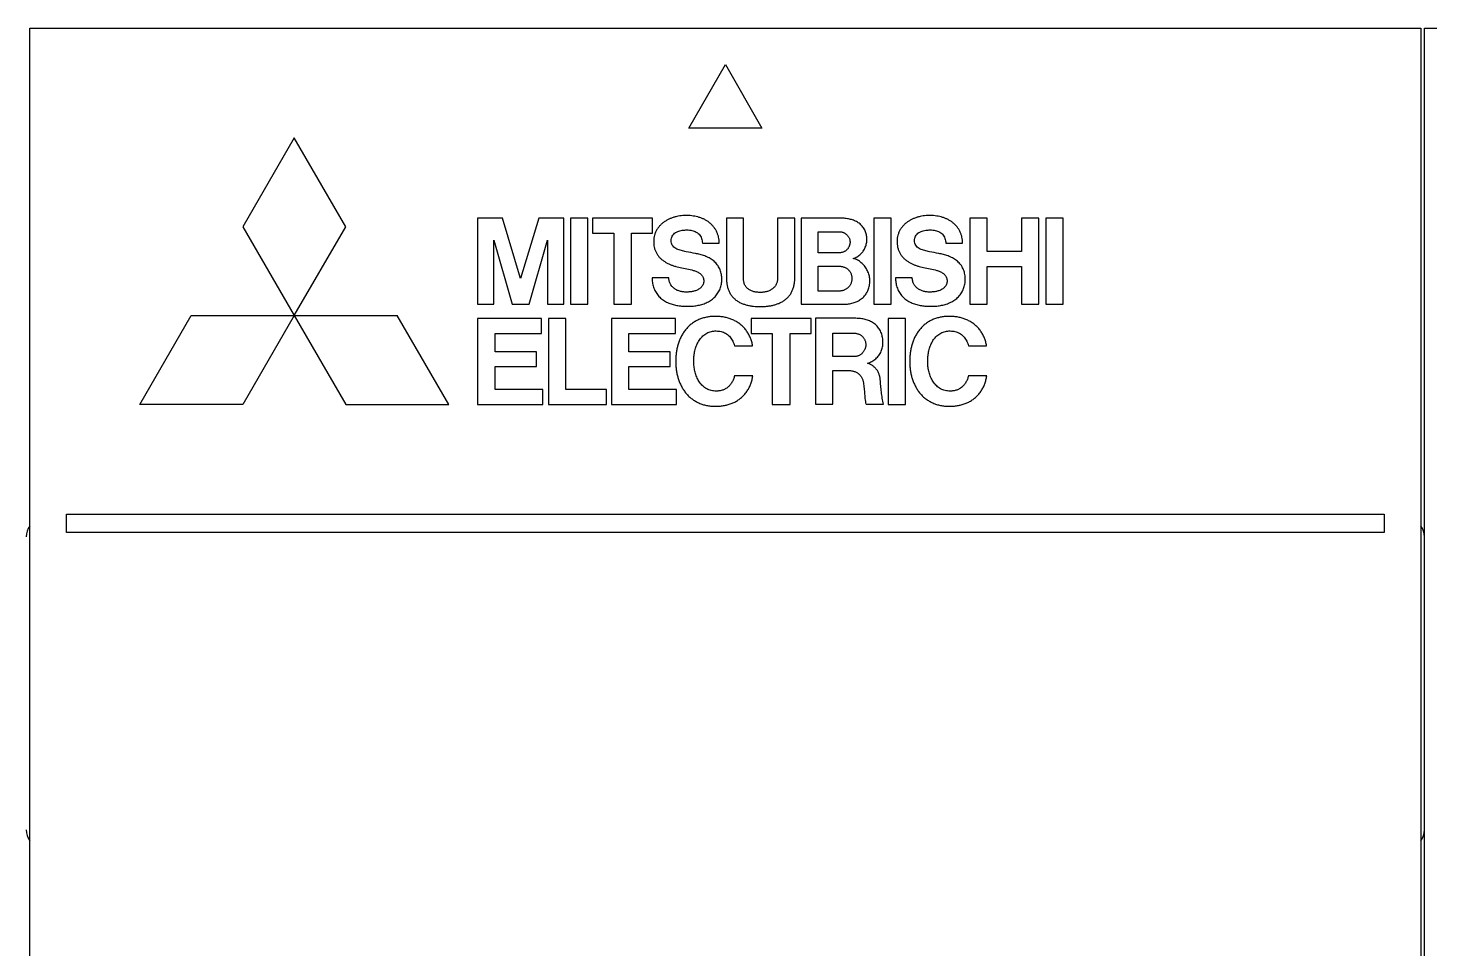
# Model space of a CAD drawing. Extents: x 147 to 432, y 261 to 358.
# Drawn here: x 211.81 to 250.1, y 311.02 to 336.18 of the extents above; entities that cross this region are included whole.
import ezdxf

# ---------------------------------------------------------------- set-up
doc = ezdxf.new("R2010")
doc.units = 0
doc.header["$MEASUREMENT"] = 0
doc.layers.get('0').update_dxf_attribs({"linetype": 'CONTINUOUS'})

msp = doc.modelspace()

# ---------------------------------------------------------------- linework, layer by layer
at = {"color": 7, "linetype": 'Continuous'}
for p, q in [((219.07804, 333.17896), (217.67037, 330.75086)), ((220.4857, 330.75086), (219.07804, 333.17896)), ((224.76865, 330.98513), (224.08721, 330.98513)), ((224.08721, 330.98513), (224.08721, 328.63488)), ((225.26267, 329.33561), (224.76865, 330.98513)), ((225.75601, 330.98513), (225.26267, 329.33561)), ((226.43814, 330.98513), (225.75601, 330.98513)), ((226.43814, 328.63488), (226.43814, 330.98513)), ((227.10167, 330.98513), (226.62693, 330.98513)), ((226.62693, 330.98513), (226.62693, 328.63488)), ((227.10167, 328.63488), (227.10167, 330.98513)), ((228.86624, 330.98513), (227.22845, 330.98513)), ((227.22845, 330.98513), (227.22845, 330.57792)), ((228.86624, 330.57792), (228.86624, 330.98513)), ((231.35085, 330.98513), (230.88369, 330.98513)), ((230.88369, 330.98513), (230.88369, 329.37006)), ((231.35085, 329.32666), (231.35085, 330.98513)), ((232.75438, 330.98513), (232.27896, 330.98513)), ((232.27896, 330.98513), (232.27896, 329.32666)), ((232.75438, 329.37006), (232.75438, 330.98513)), ((233.98566, 330.98513), (232.92181, 330.98513)), ((232.92181, 330.98513), (232.92181, 328.63488)), ((235.3885, 330.98513), (234.91376, 330.98513)), ((234.91376, 330.98513), (234.91376, 328.63488)), ((235.3885, 328.63488), (235.3885, 330.98513)), ((238.00401, 330.98513), (237.53686, 330.98513)), ((237.53686, 330.98513), (237.53686, 328.63488)), ((238.00401, 330.06873), (238.00401, 330.98513)), ((239.41581, 330.98513), (238.94866, 330.98513)), ((238.94866, 330.98513), (238.94866, 330.06873)), ((239.41581, 328.63488), (239.41581, 330.98513)), ((240.08761, 330.98513), (239.61219, 330.98513)), ((239.61219, 330.98513), (239.61219, 328.63488)), ((240.08761, 328.63488), (240.08761, 330.98513)), ((217.67037, 330.75086), (219.07804, 328.32344)), ((219.07804, 328.32344), (220.4857, 330.75086)), ((227.22845, 330.57792), (227.80447, 330.57792)), ((227.80447, 330.57792), (227.80447, 328.63488)), ((228.28953, 328.63488), (228.28953, 330.57792)), ((228.28953, 330.57792), (228.86624, 330.57792)), ((233.39379, 330.03704), (233.39379, 330.61168)), ((233.39379, 330.61168), (233.98634, 330.61168)), ((224.53231, 330.38223), (225.03323, 328.63488)), ((224.53231, 328.63488), (224.53231, 330.38223)), ((225.49212, 328.63488), (225.99303, 330.38223)), ((225.99303, 330.38223), (225.99303, 328.63488)), ((230.22637, 330.30369), (230.68732, 330.30369)), ((236.8754, 330.30369), (237.33636, 330.30369)), ((233.95947, 330.03704), (233.39379, 330.03704)), ((238.94866, 330.06873), (238.00401, 330.06873)), ((233.39379, 328.9911), (233.39379, 329.67186)), ((233.39379, 329.67186), (233.94569, 329.67186)), ((238.00401, 328.63488), (238.00401, 329.66083)), ((238.00401, 329.66083), (238.94866, 329.66083)), ((238.94866, 329.66083), (238.94866, 328.63488)), ((229.31273, 329.35766), (228.85453, 329.35766)), ((233.9512, 328.9911), (233.39379, 328.9911)), ((235.96176, 329.35766), (235.50425, 329.35766)), ((224.08721, 328.63488), (224.53231, 328.63488)), ((225.03323, 328.63488), (225.49212, 328.63488)), ((225.99303, 328.63488), (226.43814, 328.63488)), ((226.62693, 328.63488), (227.10167, 328.63488)), ((227.80447, 328.63488), (228.28953, 328.63488)), ((232.92181, 328.63488), (234.09314, 328.63488)), ((234.91376, 328.63488), (235.3885, 328.63488)), ((237.53686, 328.63488), (238.00401, 328.63488)), ((238.94866, 328.63488), (239.41581, 328.63488)), ((239.61219, 328.63488), (240.08761, 328.63488)), ((214.85573, 325.89603), (216.2634, 328.32344)), ((216.2634, 328.32344), (221.89337, 328.32344)), ((219.07804, 328.32344), (217.67037, 325.89603)), ((219.07804, 328.32344), (220.4857, 325.89603)), ((223.30104, 325.89603), (221.89337, 328.32344)), ((225.83318, 328.24421), (224.08721, 328.24421)), ((224.08721, 328.24421), (224.08721, 325.89603)), ((225.83318, 327.837), (225.83318, 328.24421)), ((226.4974, 328.24421), (226.01991, 328.24421)), ((226.01991, 328.24421), (226.01991, 325.89603)), ((226.4974, 326.30255), (226.4974, 328.24421)), ((229.49187, 328.24421), (227.74521, 328.24421)), ((227.74521, 328.24421), (227.74521, 325.89603)), ((229.49187, 327.837), (229.49187, 328.24421)), ((233.19948, 328.24421), (231.56169, 328.24421)), ((231.56169, 328.24421), (231.56169, 327.837)), ((233.19948, 327.837), (233.19948, 328.24421)), ((234.39149, 328.24834), (233.31593, 328.24834)), ((233.31593, 328.24834), (233.31593, 325.89879)), ((235.77573, 328.24421), (235.3003, 328.24421)), ((235.3003, 328.24421), (235.3003, 325.89603)), ((235.77573, 325.89603), (235.77573, 328.24421)), ((224.5647, 327.33677), (224.5647, 327.837)), ((224.5647, 327.837), (225.83318, 327.837)), ((228.2227, 327.33677), (228.2227, 327.837)), ((228.2227, 327.837), (229.49187, 327.837)), ((231.56169, 327.837), (232.13771, 327.837)), ((232.13771, 327.837), (232.13771, 325.89603)), ((232.62278, 325.89603), (232.62278, 327.837)), ((232.62278, 327.837), (233.19948, 327.837)), ((233.79342, 327.20241), (233.79342, 327.84113)), ((233.79342, 327.84113), (234.36875, 327.84113)), ((231.10624, 327.50007), (231.60096, 327.50007)), ((237.4969, 327.50007), (237.9923, 327.50007)), ((225.69193, 327.33677), (224.5647, 327.33677)), ((225.69193, 326.92887), (225.69193, 327.33677)), ((229.35062, 327.33677), (228.2227, 327.33677)), ((229.35062, 326.92887), (229.35062, 327.33677)), ((234.38253, 327.20241), (233.79342, 327.20241)), ((224.5647, 326.92887), (225.69193, 326.92887)), ((224.5647, 326.30255), (224.5647, 326.92887)), ((228.2227, 326.92887), (229.35062, 326.92887)), ((228.2227, 326.30255), (228.2227, 326.92887)), ((233.79342, 325.89879), (233.79342, 326.82414)), ((233.79342, 326.82414), (234.19856, 326.82414)), ((231.60372, 326.67462), (231.10624, 326.67462)), ((237.99506, 326.67462), (237.4969, 326.67462)), ((225.86625, 326.30255), (224.5647, 326.30255)), ((225.86625, 325.89603), (225.86625, 326.30255)), ((227.60947, 326.30255), (226.4974, 326.30255)), ((227.60947, 325.89603), (227.60947, 326.30255)), ((229.52426, 326.30255), (228.2227, 326.30255)), ((229.52426, 325.89603), (229.52426, 326.30255)), ((217.67037, 325.89603), (214.85573, 325.89603)), ((220.4857, 325.89603), (223.30104, 325.89603)), ((224.08721, 325.89603), (225.86625, 325.89603)), ((226.01991, 325.89603), (227.60947, 325.89603)), ((227.74521, 325.89603), (229.52426, 325.89603)), ((232.13771, 325.89603), (232.62278, 325.89603)), ((233.31593, 325.89879), (233.79342, 325.89879)), ((234.69741, 325.89879), (235.17766, 325.89879)), ((235.3003, 325.89603), (235.77573, 325.89603)), ((212.85568, 322.3965), (212.85568, 322.89604)), ((212.85568, 322.89604), (248.85538, 322.89604)), ((248.85538, 322.89604), (248.85538, 322.3965)), ((248.85538, 322.3965), (212.85568, 322.3965))]:
    msp.add_line(p, q, dxfattribs=at)
for points in [[(211.85553, 336.17723), (249.85553, 336.17723)], [(211.85553, 284.77723), (211.85553, 336.17723)], [(249.85553, 336.17723), (249.85553, 284.77723)], [(249.95553, 284.77723), (249.95553, 336.17723)], [(249.95553, 336.17723), (431.90553, 336.17723)], [(229.85553, 333.44518), (230.85553, 335.17723)], [(230.85553, 335.17723), (231.85553, 333.44518)], [(231.85553, 333.44518), (229.85553, 333.44518)]]:
    msp.add_lwpolyline(points, dxfattribs=at)
for points in [[(230.68732, 330.30369, 0.028317), (230.682614, 330.386569, 0.028749), (230.668502, 330.468399, 0.029155), (230.645039, 330.548043, 0.029498), (230.612418, 330.624395, 0.02973), (230.57099, 330.696349, 0.029705), (230.521323, 330.762884, 0.029075), (230.464196, 330.823138, 0.028051), (230.400555, 330.87647, 0.026727), (230.331463, 330.922527, 0.02484), (230.257991, 330.96123, 0.02299), (230.18115, 330.992737, 0.02109), (230.101831, 331.017363, 0.018973), (230.020798, 331.035547, 0.016732), (229.938659, 331.04791, 0.015876), (229.855889, 331.054935, 0.015611), (229.772843, 331.056739, 0.016737), (229.689846, 331.053234, 0.018685), (229.607508, 331.043871, 0.018678), (229.525917, 331.028336, 0.019053), (229.445717, 331.006728, 0.020208), (229.367464, 330.978901, 0.021642), (229.291812, 330.944636, 0.02339), (229.219543, 330.90372, 0.025577), (229.151625, 330.855942, 0.02798), (229.089203, 330.801188, 0.030391), (229.033595, 330.739534, 0.032675), (228.986189, 330.671385, 0.033755), (228.948231, 330.597557, 0.033986), (228.920644, 330.519258, 0.033283), (228.903811, 330.437973, 0.029914), (228.89738, 330.355198, 0.028491), (228.900499, 330.27221, 0.030994), (228.913519, 330.189636, 0.03391), (228.936936, 330.109994, 0.035332), (228.971169, 330.034372, 0.035061), (229.015731, 329.964336, 0.033273), (229.069443, 329.901039, 0.030169), (229.130738, 329.845034, 0.026596), (229.197992, 329.796327, 0.023147), (229.269757, 329.754534, 0.020027), (229.34486, 329.719064, 0.017509), (229.422413, 329.689322, 0.01485), (229.501727, 329.664664, 0.012903), (229.582292, 329.64438, 0.013535), (229.66344, 329.62845)], [(234.3467, 329.88476, 0.032795), (234.401972, 329.902882, 0.032703), (234.454378, 329.928141, 0.030481), (234.5032, 329.959787, 0.029197), (234.54791, 329.997019, 0.027986), (234.588086, 330.039108, 0.027124), (234.623395, 330.085359, 0.026488), (234.653556, 330.135121, 0.026058), (234.678335, 330.187772, 0.025672), (234.69754, 330.2427, 0.025383), (234.711057, 330.299303, 0.025414), (234.718756, 330.356979, 0.02319), (234.720808, 330.415134, 0.02298), (234.717549, 330.473237, 0.024174), (234.708838, 330.530776, 0.026337), (234.694383, 330.587144, 0.02837), (234.67384, 330.641581, 0.029471), (234.647159, 330.693285, 0.029657), (234.614544, 330.741467, 0.029376), (234.576475, 330.785466, 0.027852), (234.533629, 330.824835, 0.026042), (234.486783, 330.859353, 0.023847), (234.43673, 330.88904, 0.021551), (234.384189, 330.914064, 0.019312), (234.329774, 330.934722, 0.017454), (234.273987, 330.951331, 0.015682), (234.217257, 330.964202, 0.013742), (234.15984, 330.973718, 0.011864), (234.101995, 330.980289, 0.011923), (234.043895, 330.984126, 0.012447), (233.98566, 330.98513)], [(237.33636, 330.30369, 0.028332), (237.331651, 330.386594, 0.028764), (237.317529, 330.468445, 0.029175), (237.294048, 330.54811, 0.029519), (237.2614, 330.624477, 0.02975), (237.219937, 330.696439, 0.029722), (237.17023, 330.762974, 0.029085), (237.11306, 330.823221, 0.028052), (237.049375, 330.876539, 0.026721), (236.980242, 330.922578, 0.024827), (236.906732, 330.961261, 0.022972), (236.829858, 330.992751, 0.021069), (236.750509, 331.017362, 0.018949), (236.669449, 331.035538, 0.016705), (236.587285, 331.047898, 0.015852), (236.504491, 331.054927, 0.015594), (236.421421, 331.056741, 0.016726), (236.338399, 331.053249, 0.018736), (236.255846, 331.043869, 0.018684), (236.174232, 331.028328, 0.019058), (236.094009, 331.00671, 0.020214), (236.015735, 330.97887, 0.021649), (235.940063, 330.944588, 0.023399), (235.867779, 330.903651, 0.025588), (235.799849, 330.855848, 0.027993), (235.73742, 330.801064, 0.030404), (235.681813, 330.739377, 0.032689), (235.634415, 330.671193, 0.033769), (235.596474, 330.597329, 0.033993), (235.568912, 330.518995, 0.033281), (235.55211, 330.43768, 0.029924), (235.545714, 330.354878, 0.028547), (235.54888, 330.271867, 0.030939), (235.561897, 330.189627, 0.033961), (235.585366, 330.109975, 0.035357), (235.619665, 330.034357, 0.035059), (235.664294, 329.964335, 0.033247), (235.718068, 329.901058, 0.030131), (235.779414, 329.845073, 0.026556), (235.846709, 329.79638, 0.023112), (235.918506, 329.754596, 0.019998), (235.993637, 329.719126, 0.017488), (236.071214, 329.689381, 0.014838), (236.150551, 329.664714, 0.012892), (236.231139, 329.64442, 0.013548), (236.31247, 329.62845)], [(228.85453, 329.35766, 0.019308), (228.856755, 329.292294, 0.018983), (228.863974, 329.227263, 0.019943), (228.876193, 329.162978, 0.021639), (228.893705, 329.099945, 0.022715), (228.916739, 329.038713, 0.024019), (228.945731, 328.979195, 0.024243), (228.979914, 328.923416, 0.024646), (229.019386, 328.87125, 0.024204), (229.063758, 328.823178, 0.023623), (229.112528, 328.779578, 0.022356), (229.165099, 328.740633, 0.021074), (229.220853, 328.706403, 0.019408), (229.279197, 328.676791, 0.017853), (229.339585, 328.651602, 0.016265), (229.401551, 328.630588, 0.014741), (229.464705, 328.613452, 0.013406), (229.52872, 328.599893, 0.012134), (229.593349, 328.589619, 0.010957), (229.65838, 328.582336, 0.010088), (229.723655, 328.577795, 0.009239), (229.789062, 328.575779, 0.008683), (229.85451, 328.57609, 0.009541), (229.919901, 328.578782, 0.010473), (229.985125, 328.584088, 0.01146), (230.050052, 328.592245, 0.012617), (230.114511, 328.603517, 0.01381), (230.178284, 328.618177, 0.015185), (230.241103, 328.636505, 0.016697), (230.302621, 328.658795, 0.018238), (230.362433, 328.685325, 0.019869), (230.420049, 328.716327, 0.021452), (230.474905, 328.751985, 0.022865), (230.526389, 328.792353, 0.024091), (230.573848, 328.837381, 0.024674), (230.616326, 328.886381, 0.025273), (230.654016, 328.939851, 0.025267), (230.686122, 328.996848, 0.024683), (230.71237, 329.05677, 0.023952), (230.732678, 329.118959, 0.022831), (230.747086, 329.182777, 0.02172), (230.755756, 329.247621, 0.020336), (230.758949, 329.312968, 0.020399), (230.756885, 329.37837, 0.022595), (230.749216, 329.443339, 0.024765), (230.735439, 329.507291, 0.026813), (230.715137, 329.569475, 0.028101), (230.688148, 329.629058, 0.028362), (230.654596, 329.685208, 0.027967), (230.614927, 329.737217, 0.026547), (230.569836, 329.784608, 0.024488), (230.520139, 329.82715, 0.022289), (230.46668, 329.864866, 0.020005), (230.410224, 329.897936, 0.017704), (230.351437, 329.926654, 0.015476), (230.290867, 329.951423, 0.014514), (230.228922, 329.972528, 0.013213), (230.165902, 329.990132, 0.009122), (230.102151, 330.004897, 0.005123), (230.037998, 330.017855), (229.973671, 330.029905), (229.90932, 330.041813), (229.845016, 330.053981), (229.780823, 330.066717, -0.006138), (229.716882, 330.080657, -0.010425), (229.653438, 330.096691, -0.016828), (229.590944, 330.11607, -0.02677), (229.53036, 330.140731, -0.043027), (229.473806, 330.173508, -0.065856), (229.425512, 330.217843, -0.079447), (229.39229, 330.273897, -0.066727), (229.376659, 330.337239, -0.052289), (229.376236, 330.402579, -0.067546), (229.391223, 330.466076, -0.069472), (229.422941, 330.523083, -0.061906), (229.468513, 330.569822, -0.049644), (229.523343, 330.605356, -0.038636), (229.583581, 330.630774, -0.030454), (229.646754, 330.647713, -0.024574), (229.711414, 330.657646, -0.020545), (229.776709, 330.661762, -0.019813), (229.84213, 330.660696, -0.024938), (229.907704, 330.653749, -0.030134), (229.971596, 330.63976, -0.037114), (230.033025, 330.617363, -0.044982), (230.089951, 330.585254, -0.051947), (230.139595, 330.542788, -0.054955), (230.179039, 330.490731, -0.05237), (230.206441, 330.431428, -0.044573), (230.221699, 330.368305, -0.040118), (230.22637, 330.30369)], [(233.98634, 330.61168, -0.030932), (234.016359, 330.609571, -0.03177), (234.045874, 330.60369, -0.027844), (234.074488, 330.59434, -0.026089), (234.101936, 330.581977, -0.025064), (234.12798, 330.566878, -0.024382), (234.15241, 330.549284, -0.024373), (234.175012, 330.529398, -0.024753), (234.195558, 330.507395, -0.025463), (234.213796, 330.483444, -0.026483), (234.229454, 330.457734, -0.027437), (234.242252, 330.430488, -0.028473), (234.25193, 330.401985, -0.029596), (234.258243, 330.372555, -0.028646), (234.261072, 330.342587, -0.026916), (234.260555, 330.312488, -0.024433), (234.256958, 330.282598, -0.024065), (234.250502, 330.253192, -0.02438), (234.241231, 330.224551, -0.024648), (234.229202, 330.196953, -0.025245), (234.214487, 330.17069, -0.025959), (234.197165, 330.146071, -0.026699), (234.177351, 330.123408, -0.027156), (234.155217, 330.103006, -0.027391), (234.13099, 330.085142, -0.027197), (234.10496, 330.070022, -0.026488), (234.077456, 330.05778, -0.025528), (234.048834, 330.048469, -0.023292), (234.019436, 330.041992, -0.022094), (233.989557, 330.038181, -0.022419), (233.95947, 330.03704)], [(235.50425, 329.35766, 0.019308), (235.506477, 329.292278, 0.018984), (235.513698, 329.227231, 0.019944), (235.525921, 329.16293, 0.021638), (235.543438, 329.099881, 0.022712), (235.566479, 329.038635, 0.023981), (235.595432, 328.979186, 0.024241), (235.629616, 328.923387, 0.024646), (235.669089, 328.871203, 0.024208), (235.713466, 328.823113, 0.023629), (235.762243, 328.779495, 0.022367), (235.814823, 328.740536, 0.021086), (235.870589, 328.706296, 0.019422), (235.928948, 328.676676, 0.017868), (235.989353, 328.651485, 0.016279), (236.051336, 328.630474, 0.014754), (236.114509, 328.613344, 0.01342), (236.178543, 328.599797, 0.012147), (236.243191, 328.589539, 0.010971), (236.308241, 328.582276, 0.010098), (236.373533, 328.577759, 0.009243), (236.438958, 328.575769, 0.008699), (236.504423, 328.576109, 0.009558), (236.569828, 328.578835, 0.010484), (236.635065, 328.584179, 0.011468), (236.700003, 328.592377, 0.012624), (236.764472, 328.603693, 0.013815), (236.82825, 328.618399, 0.015189), (236.891072, 328.636774, 0.016698), (236.95259, 328.659112, 0.018234), (237.012399, 328.68569, 0.019863), (237.070009, 328.716738, 0.021438), (237.124856, 328.752439, 0.022854), (237.176329, 328.792846, 0.024072), (237.223777, 328.83791, 0.024885), (237.266595, 328.887391, 0.02526), (237.304225, 328.940923, 0.025269), (237.336266, 328.997976, 0.024682), (237.362445, 329.057946, 0.023964), (237.382677, 329.120177, 0.022843), (237.397003, 329.184029, 0.021735), (237.405584, 329.248902, 0.020377), (237.40868, 329.31427, 0.020531), (237.406495, 329.379683, 0.022747), (237.398667, 329.44465, 0.024897), (237.384696, 329.508576, 0.026892), (237.364176, 329.570706, 0.028139), (237.336963, 329.630204, 0.028335), (237.303198, 329.686245, 0.027881), (237.26334, 329.73813, 0.02644), (237.218092, 329.785394, 0.024365), (237.168273, 329.827818, 0.022171), (237.114721, 329.865432, 0.019901), (237.058196, 329.898416, 0.017618), (236.999357, 329.927067, 0.015423), (236.938748, 329.951781, 0.01447), (236.876771, 329.972841, 0.013133), (236.813725, 329.990412, 0.009106), (236.749952, 330.005158, 0.005171), (236.685777, 330.01809), (236.621429, 330.030111), (236.557058, 330.042005), (236.492737, 330.054168), (236.428528, 330.066906, -0.006182), (236.364573, 330.080857, -0.010477), (236.301118, 330.096916, -0.016925), (236.23862, 330.116339, -0.026932), (236.178049, 330.141072, -0.043259), (236.121542, 330.173961, -0.065174), (236.073862, 330.217845, -0.079486), (236.040628, 330.273909, -0.066754), (236.024996, 330.337268, -0.052307), (236.024581, 330.402624, -0.067601), (236.03959, 330.466132, -0.06953), (236.071346, 330.523136, -0.061924), (236.116961, 330.569855, -0.049618), (236.171828, 330.605362, -0.038585), (236.232093, 330.630756, -0.030391), (236.295287, 330.647682, -0.024504), (236.359964, 330.657617, -0.020472), (236.425274, 330.661754, -0.019754), (236.490712, 330.660721, -0.025106), (236.556744, 330.653748, -0.030142), (236.620652, 330.639754, -0.037128), (236.682094, 330.617347, -0.045), (236.73903, 330.585222, -0.051967), (236.788677, 330.542736, -0.054969), (236.828116, 330.490655, -0.052376), (236.855506, 330.431328, -0.044487), (236.870729, 330.368305, -0.040116), (236.8754, 330.30369)], [(234.09314, 328.63488, 0.016825), (234.156095, 328.636579, 0.016321), (234.218822, 328.642444, 0.017084), (234.28104, 328.652434, 0.019245), (234.342352, 328.666908, 0.021012), (234.402293, 328.686278, 0.022622), (234.460319, 328.710795, 0.024214), (234.515797, 328.74063, 0.025807), (234.56801, 328.775858, 0.026938), (234.616225, 328.816384, 0.027658), (234.659722, 328.861935, 0.02837), (234.698265, 328.912604, 0.02761), (234.730555, 328.966679, 0.026926), (234.756756, 329.023957, 0.02593), (234.776771, 329.083677, 0.024039), (234.790716, 329.1451, 0.02255), (234.798918, 329.20756, 0.022565), (234.80145, 329.27016, 0.023955), (234.79818, 329.333072, 0.025805), (234.788648, 329.395329, 0.02463), (234.772888, 329.456316, 0.023972), (234.751296, 329.515491, 0.023563), (234.724183, 329.572348, 0.023169), (234.691886, 329.62643, 0.023104), (234.654733, 329.677299, 0.023369), (234.613025, 329.724504, 0.024069), (234.567043, 329.767555, 0.025251), (234.51705, 329.80587, 0.026755), (234.463357, 329.838795, 0.030311), (234.406281, 329.865412, 0.030079), (234.3467, 329.88476)], [(229.66344, 329.62845), (229.709074, 329.62048), (229.754604, 329.611933), (229.800036, 329.60287), (229.845338, 329.593187), (229.890448, 329.582648), (229.935282, 329.570993), (229.979728, 329.557935, -0.011613), (230.023605, 329.54309, -0.015029), (230.066634, 329.525944, -0.020195), (230.108345, 329.505819, -0.026976), (230.147991, 329.481898, -0.035429), (230.184343, 329.453243, -0.044899), (230.215635, 329.419167, -0.050662), (230.239855, 329.379763, -0.048592), (230.255635, 329.336297, -0.042809), (230.263324, 329.290668, -0.041091), (230.263334, 329.244383, -0.05185), (230.254858, 329.19893, -0.04893), (230.237372, 329.156107, -0.045241), (230.212188, 329.117301, -0.040015), (230.180768, 329.083325, -0.034678), (230.144633, 329.054395, -0.029824), (230.105073, 329.030341, -0.025563), (230.063096, 329.010794, -0.021955), (230.019448, 328.995311, -0.01916), (229.974676, 328.983458, -0.016686), (229.929168, 328.974837, -0.014219), (229.884023, 328.969144, -0.013132), (229.837823, 328.965847, -0.012579), (229.791512, 328.964929, -0.013649), (229.74521, 328.966394, -0.016098), (229.699084, 328.970609, -0.018123), (229.653359, 328.977979, -0.01994), (229.608327, 328.988802, -0.022212), (229.564367, 329.003372, -0.02468), (229.521968, 329.021993, -0.027115), (229.481723, 329.044893, -0.029316), (229.44432, 329.072182, -0.031298), (229.410499, 329.103798, -0.032611), (229.380983, 329.139461, -0.032678), (229.356579, 329.178331, -0.032709), (229.3373, 329.220421, -0.031816), (229.323609, 329.26464, -0.029846), (229.315452, 329.310221, -0.029484), (229.312728, 329.35645)], [(230.88369, 329.37006, 0.022961), (230.886805, 329.276532, 0.021654), (230.898231, 329.18359, 0.02607), (230.918309, 329.092139, 0.031601), (230.948819, 329.003661, 0.035604), (230.990896, 328.920072, 0.037957), (231.044579, 328.843861, 0.038436), (231.10957, 328.776548, 0.036453), (231.183908, 328.719712, 0.032352), (231.265351, 328.67359, 0.027682), (231.35175, 328.637562, 0.023428), (231.441385, 328.610502, 0.019764), (231.533021, 328.591272, 0.015994), (231.6258, 328.578641, 0.013572), (231.719186, 328.571398, 0.014639), (231.81318, 328.56942)], [(231.81318, 328.56942, 0.015294), (231.90701, 328.571508, 0.014363), (232.000581, 328.579153, 0.016327), (232.09353, 328.592403, 0.019851), (232.185254, 328.612334, 0.023132), (232.274923, 328.640063, 0.02675), (232.361387, 328.676563, 0.030886), (232.443064, 328.722756, 0.034379), (232.518027, 328.779173, 0.036528), (232.584211, 328.845661, 0.037095), (232.639857, 328.921177, 0.035378), (232.684028, 329.003948, 0.032256), (232.716631, 329.091934, 0.0278), (232.738379, 329.183201, 0.023288), (232.750809, 329.276264, 0.024252), (232.75438, 329.37006)], [(233.94569, 329.67186, -0.019696), (233.98292, 329.670524, -0.01939), (234.019944, 329.666291, -0.021106), (234.056504, 329.659088, -0.023021), (234.092281, 329.648688, -0.024853), (234.1269, 329.634919, -0.02735), (234.160445, 329.617333, -0.028856), (234.191285, 329.596439, -0.030598), (234.219426, 329.572034, -0.031583), (234.244324, 329.544331, -0.031586), (234.265518, 329.513702, -0.030947), (234.282719, 329.480662, -0.029365), (234.295824, 329.445793, -0.02672), (234.304929, 329.40967, -0.024094), (234.310337, 329.372807, -0.023131), (234.312249, 329.335599, -0.023944), (234.310702, 329.298366, -0.027279), (234.305356, 329.2615, -0.027938), (234.295962, 329.225452, -0.028303), (234.282583, 329.190683, -0.028835), (234.26533, 329.157668, -0.028781), (234.244394, 329.126855, -0.028546), (234.220067, 329.098643, -0.028173), (234.192703, 329.073366, -0.027517), (234.162699, 329.051283, -0.026696), (234.13048, 329.03258, -0.025846), (234.096475, 329.017359, -0.024929), (234.061102, 329.00566, -0.023614), (234.024764, 328.997452, -0.022448), (233.987811, 328.992609, -0.022166), (233.9512, 328.9911)], [(236.31247, 329.62845), (236.358083, 329.620498), (236.403592, 329.611967), (236.449003, 329.602919), (236.494284, 329.593249), (236.539373, 329.582722), (236.584185, 329.571078), (236.628608, 329.558028, -0.011648), (236.672462, 329.543186, -0.01508), (236.715464, 329.526038, -0.020279), (236.757143, 329.505901, -0.027089), (236.796746, 329.481956, -0.035575), (236.833038, 329.453262, -0.04502), (236.864246, 329.419142, -0.050666), (236.888364, 329.379704, -0.048435), (236.904053, 329.336228, -0.042578), (236.911686, 329.290614, -0.040945), (236.91168, 329.244352, -0.051819), (236.903208, 329.198922, -0.048871), (236.885738, 329.156118, -0.045194), (236.86058, 329.117322, -0.039987), (236.829194, 329.083347, -0.034671), (236.793095, 329.05441, -0.029834), (236.75357, 329.030346, -0.025586), (236.711624, 329.010787, -0.021986), (236.668005, 328.995294, -0.019193), (236.623258, 328.983435, -0.016721), (236.577775, 328.974812, -0.014501), (236.53184, 328.969043, -0.013161), (236.485659, 328.965799, -0.012591), (236.439371, 328.964935, -0.013718), (236.393094, 328.966463, -0.016148), (236.346999, 328.97075, -0.018151), (236.301311, 328.978196, -0.019975), (236.256322, 328.989098, -0.022257), (236.212414, 329.00375, -0.02472), (236.170078, 329.022456, -0.027157), (236.129909, 329.04544, -0.029346), (236.092593, 329.072809, -0.031309), (236.058872, 329.104497, -0.032618), (236.029466, 329.14022, -0.032952), (236.004989, 329.179485, -0.03267), (235.985874, 329.221624, -0.031749), (235.972344, 329.265868, -0.029791), (235.964339, 329.311452, -0.029472), (235.96176, 329.35766)], [(232.27896, 329.32666, -0.032084), (232.27618, 329.282226, -0.032687), (232.267689, 329.238505, -0.033589), (232.253501, 329.196296, -0.032839), (232.234218, 329.157109, -0.032834), (232.20948, 329.120078, -0.031681), (232.180179, 329.08654, -0.029931), (232.146979, 329.056851, -0.027875), (232.110571, 329.031192, -0.025795), (232.07162, 329.00958, -0.02367), (232.030723, 328.991916, -0.021561), (231.988396, 328.978019, -0.019647), (231.945065, 328.967646, -0.018198), (231.901073, 328.960577, -0.016373), (231.856702, 328.95658, -0.013934), (231.812164, 328.955277, -0.013347), (231.767614, 328.956354, -0.014436), (231.723198, 328.959903, -0.016027), (231.679076, 328.96613, -0.018881), (231.635501, 328.975417, -0.021847), (231.592827, 328.988215, -0.025077), (231.551544, 329.004951, -0.02831), (231.512282, 329.02599, -0.031573), (231.475824, 329.051569, -0.03383), (231.443014, 329.081678, -0.034795), (231.414652, 329.116008, -0.034616), (231.391335, 329.153945, -0.033194), (231.373359, 329.19469, -0.031123), (231.360753, 329.237404, -0.028537), (231.353325, 329.281322, -0.028451), (231.35085, 329.32666)], [(231.60096, 327.50007, 0.026351), (231.576565, 327.606474, 0.02668), (231.541089, 327.709742, 0.0285), (231.494441, 327.808504, 0.029561), (231.436695, 327.901153, 0.03029), (231.368296, 327.986237, 0.030519), (231.29006, 328.062373, 0.030193), (231.203162, 328.128453, 0.029285), (231.109031, 328.183751, 0.027785), (231.00921, 328.227978, 0.025924), (230.905215, 328.261242, 0.023907), (230.798414, 328.283986, 0.021834), (230.689988, 328.296886, 0.019939), (230.580856, 328.300696, 0.020361), (230.47175, 328.295855, 0.022727), (230.363483, 328.281649, 0.024843), (230.257059, 328.257212, 0.026963), (230.153743, 328.221904, 0.028277), (230.054954, 328.175417, 0.029241), (229.962181, 328.117866, 0.029235), (229.876748, 328.049893, 0.028394), (229.799726, 327.972515, 0.027187), (229.731764, 327.887064, 0.025359), (229.673133, 327.794951, 0.023517), (229.623777, 327.697548, 0.021641), (229.583397, 327.596085, 0.019924), (229.551577, 327.491617, 0.01835), (229.527831, 327.385018, 0.016936), (229.511657, 327.277007, 0.015817), (229.502569, 327.168173, 0.015001), (229.5002, 327.05898, 0.015397), (229.504406, 326.949839, 0.01654), (229.515568, 326.841197, 0.017683), (229.534131, 326.733575, 0.018918), (229.560511, 326.627599, 0.020414), (229.59513, 326.524027, 0.022017), (229.638398, 326.423765, 0.023754), (229.690642, 326.327882, 0.025392), (229.752043, 326.237592, 0.02702), (229.822554, 326.154234, 0.028147), (229.901807, 326.079142, 0.028735), (229.989096, 326.013569, 0.028881), (230.083342, 325.958466, 0.027879), (230.183233, 325.914399, 0.026651), (230.287338, 325.88149, 0.024876), (230.394284, 325.859453, 0.022641), (230.502839, 325.847699, 0.020091), (230.612027, 325.845244, 0.020308), (230.721058, 325.851509, 0.021794), (230.829169, 325.866894, 0.024102), (230.935409, 325.892116, 0.026183), (231.038572, 325.927876, 0.028125), (231.13724, 325.974617, 0.029859), (231.229824, 326.032465, 0.031027), (231.314695, 326.101123, 0.03143), (231.390348, 326.179822, 0.031052), (231.455575, 326.267356, 0.030123), (231.509616, 326.362216, 0.028649), (231.552137, 326.46276, 0.026132), (231.583432, 326.567376, 0.026003), (231.60372, 326.67462)], [(234.74013, 327.02327, 0.025746), (234.799962, 327.044517, 0.025835), (234.857288, 327.071827, 0.026027), (234.911487, 327.104906, 0.026877), (234.96189, 327.143521, 0.027839), (235.007773, 327.187407, 0.028725), (235.048407, 327.236191, 0.029196), (235.083132, 327.289342, 0.029056), (235.111441, 327.346171, 0.028073), (235.133067, 327.405864, 0.026791), (235.14803, 327.467576, 0.02528), (235.156479, 327.530502, 0.02105), (235.159058, 327.593953, 0.01956), (235.156588, 327.657415, 0.020425), (235.149059, 327.720474, 0.022484), (235.136186, 327.782665, 0.025242), (235.117448, 327.843333, 0.027075), (235.092471, 327.90171, 0.02863), (235.061145, 327.956935, 0.029316), (235.02365, 328.008171, 0.029015), (234.98042, 328.05467, 0.028245), (234.931938, 328.096114, 0.026175), (234.879474, 328.131884, 0.024131), (234.823677, 328.162196, 0.021737), (234.765333, 328.187276, 0.019622), (234.705112, 328.207457, 0.017673), (234.643555, 328.223096, 0.015538), (234.581103, 328.234607, 0.013327), (234.518074, 328.2425, 0.013032), (234.454705, 328.24711, 0.013557), (234.39149, 328.24834)], [(237.9923, 327.50007, 0.026351), (237.967905, 327.606474, 0.02668), (237.932429, 327.709742, 0.0285), (237.885781, 327.808504, 0.029561), (237.828035, 327.901153, 0.03029), (237.759636, 327.986238, 0.030519), (237.6814, 328.062374, 0.030193), (237.594502, 328.128454, 0.029285), (237.500371, 328.183752, 0.027786), (237.40055, 328.227979, 0.025924), (237.296555, 328.261244, 0.023908), (237.189753, 328.283987, 0.021835), (237.081327, 328.296887, 0.01994), (236.972195, 328.300696, 0.020361), (236.86309, 328.295855, 0.022726), (236.754823, 328.281647, 0.024843), (236.648398, 328.25721, 0.026963), (236.545082, 328.221902, 0.028277), (236.446293, 328.175415, 0.029241), (236.35352, 328.117864, 0.029235), (236.268087, 328.04989, 0.028393), (236.191065, 327.972512, 0.027187), (236.123103, 327.887061, 0.025359), (236.064472, 327.794948, 0.023517), (236.015116, 327.697544, 0.021641), (235.974736, 327.596081, 0.019923), (235.942916, 327.491613, 0.018349), (235.91917, 327.385014, 0.016938), (235.902997, 327.277003, 0.015816), (235.89391, 327.168168, 0.014991), (235.89154, 327.058975, 0.01538), (235.895739, 326.949834, 0.016519), (235.906885, 326.84119, 0.017669), (235.925426, 326.733564, 0.018914), (235.95178, 326.627581, 0.020418), (235.986373, 326.524001, 0.02203), (236.02962, 326.423729, 0.023775), (236.081849, 326.327838, 0.025419), (236.143246, 326.237546, 0.02705), (236.213764, 326.154193, 0.028173), (236.293031, 326.079115, 0.02875), (236.380338, 326.013566, 0.028879), (236.4746, 325.958491, 0.027863), (236.574503, 325.914451, 0.026616), (236.678613, 325.881558, 0.02481), (236.785558, 325.859517, 0.022595), (236.894111, 325.847732, 0.020091), (237.003298, 325.845236, 0.020347), (237.112331, 325.851465, 0.02187), (237.220442, 325.866843, 0.024139), (237.326678, 325.892082, 0.026199), (237.429833, 325.92787, 0.028121), (237.528487, 325.974639, 0.029833), (237.621058, 326.032509, 0.030989), (237.705922, 326.101176, 0.031391), (237.781579, 326.17987, 0.031022), (237.846824, 326.267392, 0.03011), (237.900892, 326.362237, 0.028655), (237.943443, 326.462768, 0.026164), (237.974761, 326.567377, 0.026031), (237.99506, 326.67462)], [(230.59982, 326.25914, -0.030774), (230.533678, 326.262894, -0.031285), (230.468458, 326.274801, -0.032344), (230.405277, 326.294878, -0.03302), (230.345285, 326.323049, -0.031737), (230.289418, 326.358731, -0.029799), (230.238366, 326.401022, -0.02757), (230.192488, 326.448881, -0.025307), (230.151435, 326.501935, -0.022687), (230.116063, 326.558021, -0.020542), (230.08566, 326.616955, -0.018768), (230.059973, 326.678094, -0.017186), (230.03874, 326.740921, -0.015938), (230.021709, 326.805017, -0.014853), (230.008649, 326.870041, -0.014065), (229.999369, 326.935711, -0.01333), (229.993697, 327.00179, -0.012628), (229.991461, 327.068076, -0.012314), (229.992512, 327.134394, -0.01272), (229.996881, 327.200574, -0.013308), (230.004677, 327.266437, -0.014224), (230.016086, 327.331771, -0.015285), (230.031321, 327.396318, -0.016551), (230.050631, 327.459763, -0.018097), (230.074277, 327.521721, -0.019904), (230.102556, 327.581701, -0.022059), (230.135755, 327.639101, -0.024425), (230.174134, 327.693169, -0.026998), (230.217852, 327.743011, -0.029382), (230.266906, 327.787605, -0.031655), (230.321017, 327.825889, -0.032552), (230.379587, 327.856926, -0.032799), (230.441717, 327.880027, -0.032075), (230.50631, 327.894906, -0.028946), (230.572246, 327.901763, -0.026041), (230.638556, 327.901398, -0.027715), (230.704432, 327.893944, -0.031888), (230.768955, 327.878754, -0.035377), (230.830835, 327.855017, -0.037203), (230.888608, 327.822549, -0.036999), (230.940913, 327.781854, -0.034797), (230.986834, 327.734062, -0.031298), (231.026044, 327.680614, -0.02757), (231.058716, 327.622925, -0.023401), (231.08533, 327.562195, -0.021758), (231.10624, 327.50007)], [(234.36875, 327.84113, -0.022561), (234.402027, 327.839787, -0.022307), (234.435065, 327.835469, -0.02387), (234.467566, 327.828138, -0.02572), (234.499173, 327.817621, -0.026839), (234.529504, 327.803847, -0.027741), (234.558151, 327.786848, -0.028486), (234.584706, 327.76674, -0.028715), (234.608794, 327.743734, -0.028509), (234.630095, 327.718124, -0.028054), (234.648362, 327.690271, -0.027144), (234.663454, 327.660574, -0.026325), (234.675293, 327.629434, -0.024922), (234.683861, 327.597248, -0.02218), (234.68937, 327.564388, -0.024568), (234.691838, 327.53116, -0.028306), (234.690775, 327.497865, -0.030509), (234.685801, 327.464935, -0.026005), (234.677114, 327.432776, -0.02353), (234.665331, 327.401612, -0.022905), (234.650713, 327.371676, -0.022695), (234.633431, 327.343192, -0.02324), (234.613616, 327.316411, -0.024197), (234.591356, 327.291626, -0.025517), (234.566748, 327.269172, -0.026931), (234.539928, 327.249416, -0.028313), (234.51109, 327.232744, -0.029471), (234.480528, 327.219506, -0.029614), (234.448618, 327.209973, -0.02944), (234.41579, 327.204268, -0.028773), (234.38253, 327.20241)], [(236.99116, 326.25914, -0.030769), (236.925028, 326.262893, -0.03128), (236.859818, 326.274796, -0.032339), (236.796646, 326.294866, -0.033015), (236.736661, 326.323029, -0.031733), (236.6808, 326.3587, -0.029797), (236.629752, 326.40098, -0.027568), (236.583875, 326.448826, -0.025336), (236.542775, 326.501935, -0.022684), (236.507408, 326.558012, -0.020539), (236.477008, 326.616936, -0.018766), (236.451324, 326.678065, -0.017184), (236.430092, 326.740882, -0.015937), (236.413061, 326.804967, -0.014851), (236.4, 326.86998, -0.014063), (236.390717, 326.935639, -0.013328), (236.385042, 327.001708, -0.012627), (236.382802, 327.067983, -0.012311), (236.383848, 327.134291, -0.012717), (236.38821, 327.200461, -0.013304), (236.395999, 327.266315, -0.01422), (236.407399, 327.331639, -0.01528), (236.422624, 327.396178, -0.016545), (236.441921, 327.459616, -0.01809), (236.465553, 327.521568, -0.019896), (236.493815, 327.581545, -0.02205), (236.526995, 327.638945, -0.024414), (236.565353, 327.693015, -0.026986), (236.609048, 327.742863, -0.02937), (236.658077, 327.787469, -0.031644), (236.712164, 327.82577, -0.032545), (236.77071, 327.856828, -0.032797), (236.832819, 327.879956, -0.032063), (236.897395, 327.894864, -0.028972), (236.963317, 327.901752, -0.02609), (237.029617, 327.901408, -0.027792), (237.095483, 327.893959, -0.031923), (237.159993, 327.87876, -0.035371), (237.221858, 327.855013, -0.037175), (237.279617, 327.822541, -0.036978), (237.331913, 327.781851, -0.034818), (237.377825, 327.734065, -0.031383), (237.417017, 327.680617, -0.027719), (237.449643, 327.622914, -0.023621), (237.476165, 327.562155, -0.021969), (237.4969, 327.50007)], [(234.19856, 326.82414, -0.016844), (234.238349, 326.82306, -0.016181), (234.277994, 326.819357, -0.018011), (234.317298, 326.812988, -0.020691), (234.355983, 326.803595, -0.022726), (234.393708, 326.790885, -0.024797), (234.430054, 326.774653, -0.026809), (234.46453, 326.754759, -0.028291), (234.496607, 326.731198, -0.028989), (234.525778, 326.704122, -0.029056), (234.551607, 326.673841, -0.028368), (234.573783, 326.640792, -0.026919), (234.592189, 326.605497, -0.026757), (234.606707, 326.568437, -0.020183), (234.61749, 326.53062, -0.013592), (234.625827, 326.491685), (234.632348, 326.453217), (234.637859, 326.413779), (234.642454, 326.374224), (234.646372, 326.334595), (234.649829, 326.294924), (234.652992, 326.255227), (234.65602, 326.215521), (234.659065, 326.175815), (234.662282, 326.136124), (234.665835, 326.09646), (234.669945, 326.056661), (234.67478, 326.017135), (234.680616, 325.977743), (234.687978, 325.938611), (234.697133, 325.899858)], [(235.17766, 325.89879), (235.16756, 325.940414), (235.158387, 325.982252), (235.150059, 326.024267), (235.142432, 326.066415), (235.135439, 326.108673), (235.129021, 326.151022), (235.123129, 326.193448), (235.117733, 326.235939), (235.112803, 326.278487), (235.108326, 326.321086), (235.104307, 326.363729), (235.10069, 326.406409), (235.097541, 326.449127), (235.095052, 326.491883), (235.092275, 326.534627), (235.088083, 326.577256, 0.014757), (235.081738, 326.619607, 0.01625), (235.072754, 326.661476, 0.017179), (235.060994, 326.702657, 0.019071), (235.046291, 326.742877, 0.020979), (235.028411, 326.781786, 0.022338), (235.007234, 326.819002, 0.023237), (234.98275, 326.854129, 0.023735), (234.955073, 326.886799, 0.023374), (234.924446, 326.916722, 0.022288), (234.891211, 326.94372, 0.020843), (234.855768, 326.967751, 0.019044), (234.818521, 326.988877, 0.016215), (234.779872, 327.007328, 0.016188), (234.74013, 327.02327)], [(231.10624, 326.67462, -0.01565), (231.092503, 326.629219, -0.015213), (231.075997, 326.58474, -0.017223), (231.056658, 326.541421, -0.019268), (231.034207, 326.499636, -0.021097), (231.00846, 326.459798, -0.023064), (230.979304, 326.422386, -0.02476), (230.946704, 326.387937, -0.026146), (230.910769, 326.356987, -0.026856), (230.871763, 326.330012, -0.026596), (230.830096, 326.307364, -0.025851), (230.786278, 326.289212, -0.02457), (230.740858, 326.275561, -0.022015), (230.694363, 326.266211, -0.020016), (230.647228, 326.260757, -0.020577), (230.59982, 326.25914)], [(237.4969, 326.67462, -0.015736), (237.483283, 326.629207, -0.015302), (237.46688, 326.584713, -0.017311), (237.447628, 326.54138, -0.019354), (237.425247, 326.499583, -0.021181), (237.399557, 326.459735, -0.023141), (237.370444, 326.422318, -0.024827), (237.337877, 326.387869, -0.026199), (237.301966, 326.356925, -0.026894), (237.262981, 326.32996, -0.026617), (237.221332, 326.307324, -0.025858), (237.177532, 326.289185, -0.024567), (237.132132, 326.275546, -0.022007), (237.085659, 326.266204, -0.020008), (237.038546, 326.260756, -0.02057), (236.99116, 326.25914)]]:
    msp.add_lwpolyline(points, format="xyb", dxfattribs=at)
for centre, start, end in [((212.25553, 322.27723), 143.130102, 180), ((249.45553, 322.27723), 0, 36.869898), ((212.25553, 314.27723), 180, 216.869898), ((249.45553, 314.27723), 323.130102, 0)]:
    msp.add_arc(centre, 0.5, start, end, dxfattribs=at)

doc.saveas('drawing.dxf')
